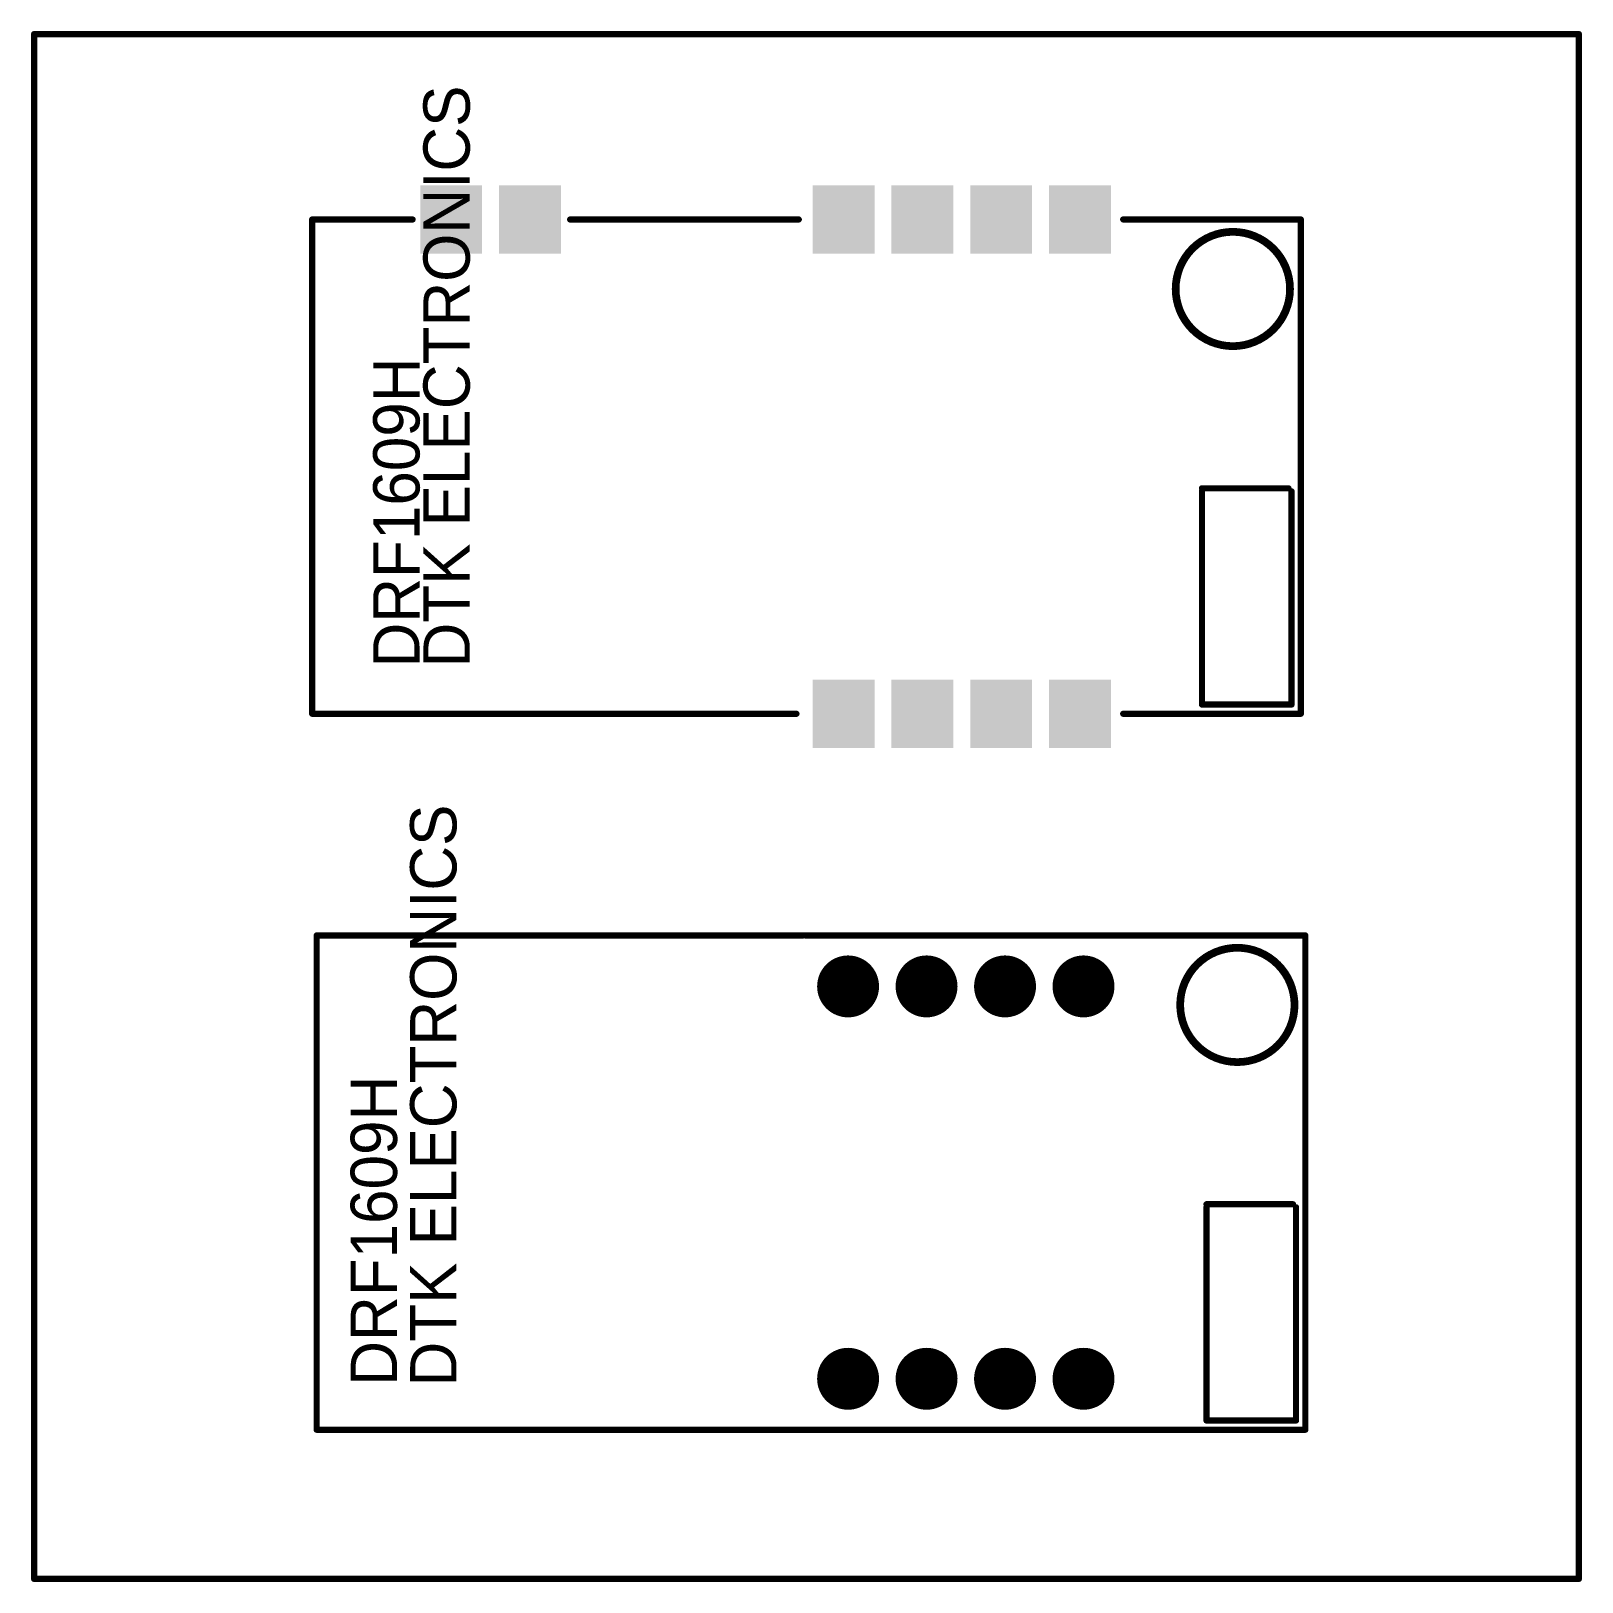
# Model space of a CAD drawing. Extents: x 71.8 to 122, y 53 to 103.2.
import ezdxf

# ---------------------------------------------------------------- set-up
doc = ezdxf.new("R2010")
doc.units = 0
doc.layers.get('0').update_dxf_attribs({"linetype": 'CONTINUOUS'})
for name, color, linetype in [('BOTTOMLAYER', 5, 'CONTINUOUS'), ('BOTTOMSOLDER', 6, 'CONTINUOUS'), ('KEEPOUTLAYER', 6, 'CONTINUOUS'), ('MULTILAYER', 9, 'CONTINUOUS'), ('TOPLAYER', 1, 'CONTINUOUS'), ('TOPOVERLAY', 2, 'CONTINUOUS'), ('TOPPASTE', 8, 'CONTINUOUS'), ('TOPSOLDER', 216, 'CONTINUOUS')]:
    doc.layers.add(name, color=color, linetype=linetype)

# ---------------------------------------------------------------- blocks, each defined once
blk = doc.blocks.new('DRF1609H_SMT_1')
at = {"layer": 'TOPLAYER'}
for points in [[(-10.6, 9), (-12.4, 9), (-10.6, 7), (-12.4, 7)], [(-8.05, 9), (-9.85, 9), (-8.05, 7), (-9.85, 7)], [(2.1, 9), (0.3, 9), (2.1, 7), (0.3, 7)], [(4.65, 9), (2.85, 9), (4.65, 7), (2.85, 7)], [(7.2, 9), (5.4, 9), (7.2, 7), (5.4, 7)], [(9.75, 9), (7.95, 9), (9.75, 7), (7.95, 7)], [(2.1, -7), (0.3, -7), (2.1, -9), (0.3, -9)], [(4.65, -7), (2.85, -7), (4.65, -9), (2.85, -9)], [(7.2, -7), (5.4, -7), (7.2, -9), (5.4, -9)], [(9.75, -7), (7.95, -7), (9.75, -9), (7.95, -9)]]:
    blk.add_solid(points, dxfattribs=at)
at = {"layer": 'TOPOVERLAY', "const_width": 0.2}
for points in [[(-16, 8), (-12.75, 8)], [(-16, -8), (-16, 8)], [(-7.65, 8), (-0.25, 8)], [(10.25, 8), (16, 8)], [(16, -8), (16, 8)], [(12.8, -0.7), (15.6, -0.7)], [(12.8, -7.7), (12.8, -0.8)], [(15.7, -7.7), (15.7, -0.8)], [(-16, -8), (-2.7, -8)], [(-2.7, -8), (-0.325, -8)], [(10.25, -8), (16, -8)], [(12.8, -7.7), (15.7, -7.7)]]:
    blk.add_lwpolyline(points, dxfattribs=at)
at = {"layer": 'TOPOVERLAY'}
for points, const_width in [([(-16.05, 8, 1), (-15.95, 8, 1)], 0.1), ([(-16.05, 8, 1), (-15.95, 8, 1)], 0.1), ([(-12.8, 8, 1), (-12.7, 8, 1)], 0.1), ([(-7.7, 8, 1), (-7.6, 8, 1)], 0.1), ([(-0.3, 8, 1), (-0.2, 8, 1)], 0.1), ([(10.2, 8, 1), (10.3, 8, 1)], 0.1), ([(15.95, 8, 1), (16.05, 8, 1)], 0.1), ([(15.95, 8, 1), (16.05, 8, 1)], 0.1), ([(15.65, 5.75, 1), (11.949, 5.75, 1)], 0.25), ([(11.886, 5.75, 1), (12.011, 5.75, 1)], 0.125), ([(15.587, 5.75, 1), (15.712, 5.75, 1)], 0.125), ([(12.75, -0.7, 1), (12.85, -0.7, 1)], 0.1), ([(12.75, -0.8, 1), (12.85, -0.8, 1)], 0.1), ([(15.55, -0.7, 1), (15.65, -0.7, 1)], 0.1), ([(15.65, -0.8, 1), (15.75, -0.8, 1)], 0.1), ([(-16.05, -8, 1), (-15.95, -8, 1)], 0.1), ([(-16.05, -8, 1), (-15.95, -8, 1)], 0.1), ([(-2.75, -8, 1), (-2.65, -8, 1)], 0.1), ([(-2.75, -8, 1), (-2.65, -8, 1)], 0.1), ([(-0.375, -8, 1), (-0.275, -8, 1)], 0.1), ([(10.2, -8, 1), (10.3, -8, 1)], 0.1), ([(12.75, -7.7, 1), (12.85, -7.7, 1)], 0.1), ([(12.75, -7.7, 1), (12.85, -7.7, 1)], 0.1), ([(15.65, -7.7, 1), (15.75, -7.7, 1)], 0.1), ([(15.65, -7.7, 1), (15.75, -7.7, 1)], 0.1), ([(15.95, -8, 1), (16.05, -8, 1)], 0.1), ([(15.95, -8, 1), (16.05, -8, 1)], 0.1)]:
    blk.add_lwpolyline(points, format="xyb", close=True, dxfattribs=dict(at, const_width=const_width))
at = {"layer": 'TOPPASTE'}
for points in [[(-10.6, 9), (-12.4, 9), (-10.6, 7), (-12.4, 7)], [(-8.05, 9), (-9.85, 9), (-8.05, 7), (-9.85, 7)], [(2.1, 9), (0.3, 9), (2.1, 7), (0.3, 7)], [(4.65, 9), (2.85, 9), (4.65, 7), (2.85, 7)], [(7.2, 9), (5.4, 9), (7.2, 7), (5.4, 7)], [(9.75, 9), (7.95, 9), (9.75, 7), (7.95, 7)], [(2.1, -7), (0.3, -7), (2.1, -9), (0.3, -9)], [(4.65, -7), (2.85, -7), (4.65, -9), (2.85, -9)], [(7.2, -7), (5.4, -7), (7.2, -9), (5.4, -9)], [(9.75, -7), (7.95, -7), (9.75, -9), (7.95, -9)]]:
    blk.add_solid(points, dxfattribs=at)
at = {"layer": 'TOPSOLDER'}
for points in [[(-10.498, 9.102), (-12.502, 9.102), (-10.498, 6.898), (-12.502, 6.898)], [(-7.948, 9.102), (-9.952, 9.102), (-7.948, 6.898), (-9.952, 6.898)], [(2.202, 9.102), (0.198, 9.102), (2.202, 6.898), (0.198, 6.898)], [(4.752, 9.102), (2.748, 9.102), (4.752, 6.898), (2.748, 6.898)], [(7.302, 9.102), (5.298, 9.102), (7.302, 6.898), (5.298, 6.898)], [(9.852, 9.102), (7.848, 9.102), (9.852, 6.898), (7.848, 6.898)], [(2.202, -6.898), (0.198, -6.898), (2.202, -9.102), (0.198, -9.102)], [(4.752, -6.898), (2.748, -6.898), (4.752, -9.102), (2.748, -9.102)], [(7.302, -6.898), (5.298, -6.898), (7.302, -9.102), (5.298, -9.102)], [(9.852, -6.898), (7.848, -6.898), (9.852, -9.102), (7.848, -9.102)]]:
    blk.add_solid(points, dxfattribs=at)
at = {"layer": 'TOPOVERLAY'}
for s, p in [('DTK ELECTRONICS', (-10.9, -6.5)), ('DRF1609H', (-12.525, -6.5))]:
    blk.add_text(s, height=1.5, rotation=-270, dxfattribs=at).set_placement(p)
blk = doc.blocks.new('DRF1609H_DIP_2')
at = {"layer": 'BOTTOMLAYER', "const_width": 0.9}
for points in [[(0.75, 6.35, 1), (1.65, 6.35, 1)], [(3.29, 6.35, 1), (4.19, 6.35, 1)], [(5.83, 6.35, 1), (6.73, 6.35, 1)], [(8.37, 6.35, 1), (9.27, 6.35, 1)], [(0.75, -6.35, 1), (1.65, -6.35, 1)], [(3.29, -6.35, 1), (4.19, -6.35, 1)], [(5.83, -6.35, 1), (6.73, -6.35, 1)], [(8.37, -6.35, 1), (9.27, -6.35, 1)]]:
    blk.add_lwpolyline(points, format="xyb", close=True, dxfattribs=at)
at = {"layer": 'BOTTOMSOLDER', "const_width": 1.002}
for points in [[(0.699, 6.35, 1), (1.701, 6.35, 1)], [(3.239, 6.35, 1), (4.241, 6.35, 1)], [(5.779, 6.35, 1), (6.781, 6.35, 1)], [(8.319, 6.35, 1), (9.321, 6.35, 1)], [(0.699, -6.35, 1), (1.701, -6.35, 1)], [(3.239, -6.35, 1), (4.241, -6.35, 1)], [(5.779, -6.35, 1), (6.781, -6.35, 1)], [(8.319, -6.35, 1), (9.321, -6.35, 1)]]:
    blk.add_lwpolyline(points, format="xyb", close=True, dxfattribs=at)
at = {"layer": 'MULTILAYER', "const_width": 0.9}
for points in [[(0.75, 6.35, 1), (1.65, 6.35, 1)], [(3.29, 6.35, 1), (4.19, 6.35, 1)], [(5.83, 6.35, 1), (6.73, 6.35, 1)], [(8.37, 6.35, 1), (9.27, 6.35, 1)], [(0.75, -6.35, 1), (1.65, -6.35, 1)], [(3.29, -6.35, 1), (4.19, -6.35, 1)], [(5.83, -6.35, 1), (6.73, -6.35, 1)], [(8.37, -6.35, 1), (9.27, -6.35, 1)]]:
    blk.add_lwpolyline(points, format="xyb", close=True, dxfattribs=at)
at = {"layer": 'TOPLAYER', "const_width": 0.9}
for points in [[(0.75, 6.35, 1), (1.65, 6.35, 1)], [(3.29, 6.35, 1), (4.19, 6.35, 1)], [(5.83, 6.35, 1), (6.73, 6.35, 1)], [(8.37, 6.35, 1), (9.27, 6.35, 1)], [(0.75, -6.35, 1), (1.65, -6.35, 1)], [(3.29, -6.35, 1), (4.19, -6.35, 1)], [(5.83, -6.35, 1), (6.73, -6.35, 1)], [(8.37, -6.35, 1), (9.27, -6.35, 1)]]:
    blk.add_lwpolyline(points, format="xyb", close=True, dxfattribs=at)
at = {"layer": 'TOPOVERLAY', "const_width": 0.2}
for points in [[(-16, 8), (-12.75, 8)], [(-16, -8), (-16, 8)], [(-12.75, 8), (-7.65, 8)], [(-7.65, 8), (-0.25, 8)], [(-0.2, 8), (10.25, 8)], [(10.25, 8), (16, 8)], [(16, -8), (16, 8)], [(12.8, -0.7), (15.6, -0.7)], [(12.8, -7.7), (12.8, -0.8)], [(15.7, -7.7), (15.7, -0.8)], [(-16, -8), (-2.7, -8)], [(-2.7, -8), (0.175, -8)], [(0.175, -8), (10.325, -8)], [(10.25, -8), (16, -8)], [(12.8, -7.7), (15.7, -7.7)]]:
    blk.add_lwpolyline(points, dxfattribs=at)
at = {"layer": 'TOPOVERLAY'}
for points, const_width in [([(-16.05, 8, 1), (-15.95, 8, 1)], 0.1), ([(-16.05, 8, 1), (-15.95, 8, 1)], 0.1), ([(-12.8, 8, 1), (-12.7, 8, 1)], 0.1), ([(-12.8, 8, 1), (-12.7, 8, 1)], 0.1), ([(-7.7, 8, 1), (-7.6, 8, 1)], 0.1), ([(-7.7, 8, 1), (-7.6, 8, 1)], 0.1), ([(-0.3, 8, 1), (-0.2, 8, 1)], 0.1), ([(-0.25, 8, 1), (-0.15, 8, 1)], 0.1), ([(10.2, 8, 1), (10.3, 8, 1)], 0.1), ([(10.2, 8, 1), (10.3, 8, 1)], 0.1), ([(15.95, 8, 1), (16.05, 8, 1)], 0.1), ([(15.95, 8, 1), (16.05, 8, 1)], 0.1), ([(15.65, 5.75, 1), (11.949, 5.75, 1)], 0.25), ([(11.886, 5.75, 1), (12.011, 5.75, 1)], 0.125), ([(15.587, 5.75, 1), (15.712, 5.75, 1)], 0.125), ([(12.75, -0.7, 1), (12.85, -0.7, 1)], 0.1), ([(12.75, -0.8, 1), (12.85, -0.8, 1)], 0.1), ([(15.55, -0.7, 1), (15.65, -0.7, 1)], 0.1), ([(15.65, -0.8, 1), (15.75, -0.8, 1)], 0.1), ([(-16.05, -8, 1), (-15.95, -8, 1)], 0.1), ([(-16.05, -8, 1), (-15.95, -8, 1)], 0.1), ([(-2.75, -8, 1), (-2.65, -8, 1)], 0.1), ([(-2.75, -8, 1), (-2.65, -8, 1)], 0.1), ([(0.125, -8, 1), (0.225, -8, 1)], 0.1), ([(0.125, -8, 1), (0.225, -8, 1)], 0.1), ([(10.2, -8, 1), (10.3, -8, 1)], 0.1), ([(10.275, -8, 1), (10.375, -8, 1)], 0.1), ([(12.75, -7.7, 1), (12.85, -7.7, 1)], 0.1), ([(12.75, -7.7, 1), (12.85, -7.7, 1)], 0.1), ([(15.65, -7.7, 1), (15.75, -7.7, 1)], 0.1), ([(15.65, -7.7, 1), (15.75, -7.7, 1)], 0.1), ([(15.95, -8, 1), (16.05, -8, 1)], 0.1), ([(15.95, -8, 1), (16.05, -8, 1)], 0.1)]:
    blk.add_lwpolyline(points, format="xyb", close=True, dxfattribs=dict(at, const_width=const_width))
at = {"layer": 'TOPSOLDER', "const_width": 1.002}
for points in [[(0.699, 6.35, 1), (1.701, 6.35, 1)], [(3.239, 6.35, 1), (4.241, 6.35, 1)], [(5.779, 6.35, 1), (6.781, 6.35, 1)], [(8.319, 6.35, 1), (9.321, 6.35, 1)], [(0.699, -6.35, 1), (1.701, -6.35, 1)], [(3.239, -6.35, 1), (4.241, -6.35, 1)], [(5.779, -6.35, 1), (6.781, -6.35, 1)], [(8.319, -6.35, 1), (9.321, -6.35, 1)]]:
    blk.add_lwpolyline(points, format="xyb", close=True, dxfattribs=at)
at = {"layer": 'TOPOVERLAY'}
for s, p in [('DTK ELECTRONICS', (-11.475, -6.6)), ('DRF1609H', (-13.4, -6.575))]:
    blk.add_text(s, height=1.5, rotation=-270, dxfattribs=at).set_placement(p)

msp = doc.modelspace()

# ---------------------------------------------------------------- linework, layer by layer
at = {"layer": 'KEEPOUTLAYER', "const_width": 0.2}
for points in [[(71.882, 73.086), (71.882, 103.086)], [(71.882, 103.086), (121.882, 103.086)], [(121.882, 73.086), (121.882, 103.086)], [(71.882, 53.086), (71.882, 73.086)], [(121.882, 53.086), (121.882, 73.086)], [(71.882, 53.086), (121.882, 53.086)]]:
    msp.add_lwpolyline(points, dxfattribs=at)
at = {"layer": 'KEEPOUTLAYER', "const_width": 0.1}
for points in [[(71.832, 103.086, 1), (71.932, 103.086, 1)], [(71.832, 103.086, 1), (71.932, 103.086, 1)], [(121.832, 103.086, 1), (121.932, 103.086, 1)], [(121.832, 103.086, 1), (121.932, 103.086, 1)], [(71.832, 73.086, 1), (71.932, 73.086, 1)], [(71.832, 73.086, 1), (71.932, 73.086, 1)], [(121.832, 73.086, 1), (121.932, 73.086, 1)], [(121.832, 73.086, 1), (121.932, 73.086, 1)], [(71.832, 53.086, 1), (71.932, 53.086, 1)], [(71.832, 53.086, 1), (71.932, 53.086, 1)], [(121.832, 53.086, 1), (121.932, 53.086, 1)], [(121.832, 53.086, 1), (121.932, 53.086, 1)]]:
    msp.add_lwpolyline(points, format="xyb", close=True, dxfattribs=at)

# ---------------------------------------------------------------- block references
at = {"rotation": 360}
for name, p in [('DRF1609H_SMT_1', (96.882, 89.086)), ('DRF1609H_DIP_2', (97.028, 65.913))]:
    msp.add_blockref(name, p, dxfattribs=at)

doc.saveas('drawing.dxf')
